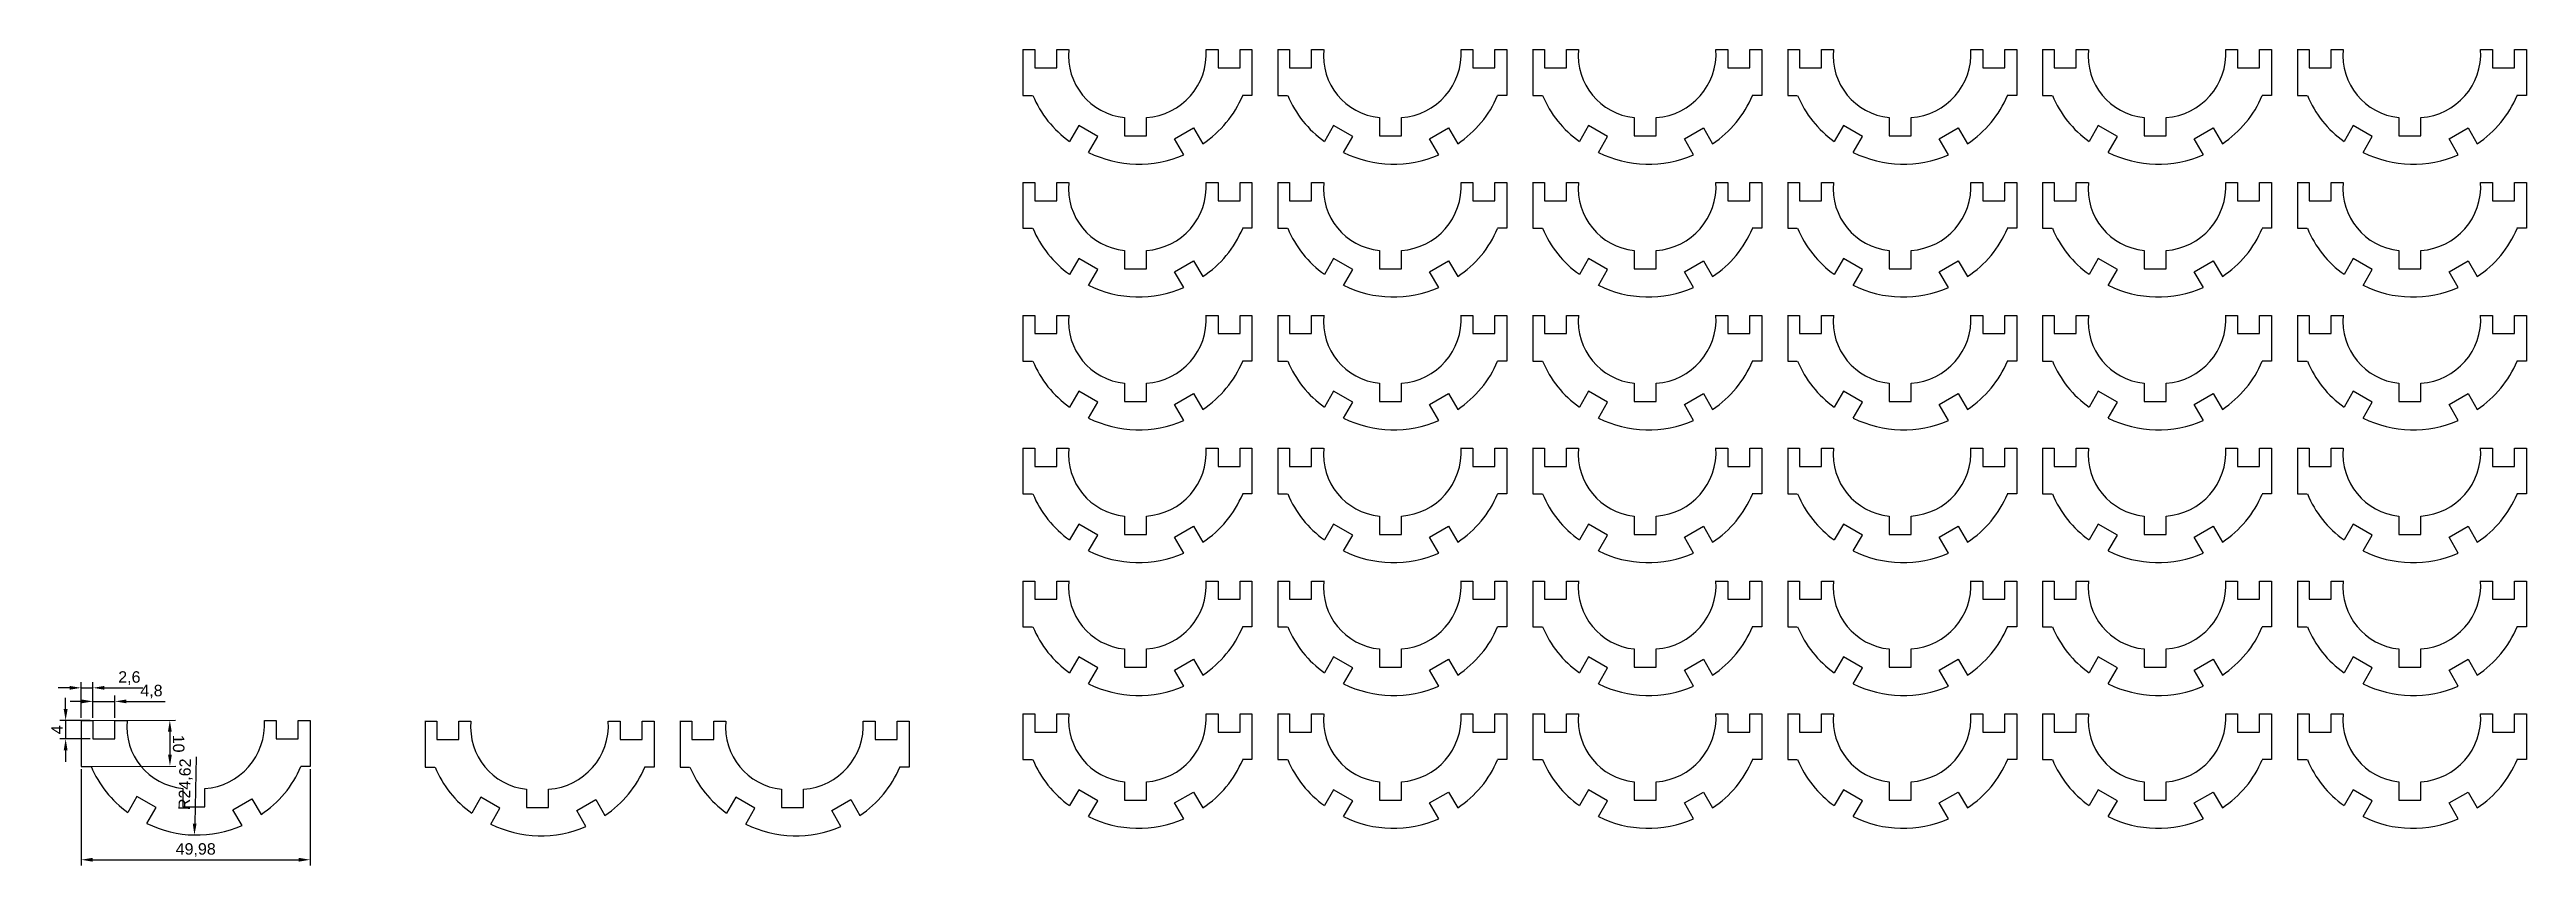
# Model space of a CAD drawing. Header units: millimetres. Extents: x -6 to 534, y 0 to 178.
import ezdxf

# ---------------------------------------------------------------- set-up
doc = ezdxf.new("R2010")
doc.units = ezdxf.units.MM
doc.styles.get("Standard").update_dxf_attribs({"font": 'Arial.ttf'})
doc.dimstyles.new('ISO-25', dxfattribs={"dimtxt": 2.5, "dimasz": 2.5, "dimexe": 1.25, "dimexo": 0.625, "dimtad": 1, "dimtxsty": 'Standard', "dimcen": 2.5, "dimadec": 0, "dimazin": 0, "dimtfac": 1, "dimtmove": 0, "dimatfit": 3, "dimfxl": 1, "dimarcsym": 0})

# ---------------------------------------------------------------- blocks, each defined once
blk = doc.blocks.new('*D6')
at = {"color": 0, "lineweight": -2, "transparency": 16777216}
for p, q in [((-2.89, 34.03), (-2.89, 36.53)), ((2.45, 31.53), (-4.14, 31.53)), ((2.45, 27.53), (-4.14, 27.53)), ((-2.89, 31.53), (-2.89, 27.53)), ((-2.89, 25.03), (-2.89, 22.53))]:
    blk.add_line(p, q, dxfattribs=at)
at = {"color": 0, "transparency": 16777216}
for points in [[(-3.31, 34.03), (-2.47, 34.03), (-2.89, 31.53)], [(-3.31, 25.03), (-2.47, 25.03), (-2.89, 27.53)]]:
    blk.add_solid(points, dxfattribs=at)
at = {"layer": 'DEFPOINTS', "color": 0, "transparency": 16777216}
for p in [(-2.89, 27.53), (3.07, 31.53), (3.07, 27.53)]:
    blk.add_point(p, dxfattribs=at)
at = {"color": 0, "transparency": 16777216, "insert": (-4.76, 29.53), "char_height": 2.5, "attachment_point": 5, "rotation": 90}
blk.add_mtext('4', dxfattribs=at)
blk = doc.blocks.new('*D7')
at = {"color": 0, "lineweight": -2, "transparency": 16777216}
for p, q in [((-2.03, 38.69), (-4.53, 38.69)), ((0.47, 32.16), (0.47, 39.94)), ((0.47, 38.69), (3.07, 38.69)), ((3.07, 32.16), (3.07, 39.94)), ((5.57, 38.69), (13.96, 38.69))]:
    blk.add_line(p, q, dxfattribs=at)
at = {"color": 0, "transparency": 16777216}
for points in [[(-2.03, 39.1), (-2.03, 38.27), (0.47, 38.69)], [(5.57, 39.1), (5.57, 38.27), (3.07, 38.69)]]:
    blk.add_solid(points, dxfattribs=at)
at = {"layer": 'DEFPOINTS', "color": 0, "transparency": 16777216}
for p in [(3.07, 38.69), (0.47, 31.53), (3.07, 31.53)]:
    blk.add_point(p, dxfattribs=at)
at = {"color": 0, "transparency": 16777216, "insert": (11.02, 40.82), "char_height": 2.5, "attachment_point": 5}
blk.add_mtext('2,6', dxfattribs=at)
blk = doc.blocks.new('*D8')
at = {"color": 0, "lineweight": -2, "transparency": 16777216}
for p, q in [((0.57, 35.73), (-1.93, 35.73)), ((3.07, 32.16), (3.07, 36.98)), ((3.07, 35.73), (7.87, 35.73)), ((7.87, 32.16), (7.87, 36.98)), ((10.37, 35.73), (18.8, 35.73))]:
    blk.add_line(p, q, dxfattribs=at)
at = {"color": 0, "transparency": 16777216}
for points in [[(0.57, 36.14), (0.57, 35.31), (3.07, 35.73)], [(10.37, 36.14), (10.37, 35.31), (7.87, 35.73)]]:
    blk.add_solid(points, dxfattribs=at)
at = {"layer": 'DEFPOINTS', "color": 0, "transparency": 16777216}
for p in [(7.87, 35.73), (3.07, 31.53), (7.87, 31.53)]:
    blk.add_point(p, dxfattribs=at)
at = {"color": 0, "transparency": 16777216, "insert": (15.84, 37.86), "char_height": 2.5, "attachment_point": 5}
blk.add_mtext('4,8', dxfattribs=at)
blk = doc.blocks.new('*D9')
at = {"color": 0, "lineweight": -2, "transparency": 16777216}
for p, q in [((1.1, 31.54), (21.1, 31.61)), ((19.86, 29.11), (19.88, 24.11)), ((1.14, 21.54), (21.13, 21.61))]:
    blk.add_line(p, q, dxfattribs=at)
at = {"color": 0, "transparency": 16777216}
for points in [[(20.27, 29.11), (19.44, 29.11), (19.85, 31.61)], [(20.29, 24.11), (19.46, 24.11), (19.88, 21.61)]]:
    blk.add_solid(points, dxfattribs=at)
at = {"layer": 'DEFPOINTS', "color": 0, "transparency": 16777216}
for p in [(0.47, 31.53), (0.51, 21.53), (19.88, 21.61)]:
    blk.add_point(p, dxfattribs=at)
at = {"color": 0, "transparency": 16777216, "insert": (21.76, 26.5), "char_height": 2.5, "attachment_point": 5, "rotation": 270.2173}
blk.add_mtext('10', dxfattribs=at)
blk = doc.blocks.new('*D10')
at = {"color": 0, "lineweight": -2, "transparency": 16777216}
for p, q in [((0.51, 20.91), (0.51, -0.1)), ((50.5, 20.91), (50.5, -0.1)), ((3.01, 1.15), (48, 1.15))]:
    blk.add_line(p, q, dxfattribs=at)
at = {"color": 0, "transparency": 16777216}
for points in [[(3.01, 1.56), (3.01, 0.73), (0.51, 1.15)], [(48, 1.56), (48, 0.73), (50.5, 1.15)]]:
    blk.add_solid(points, dxfattribs=at)
at = {"layer": 'DEFPOINTS', "color": 0, "transparency": 16777216}
for p in [(0.51, 21.53), (50.5, 21.53), (50.5, 1.15)]:
    blk.add_point(p, dxfattribs=at)
at = {"color": 0, "transparency": 16777216, "insert": (25.5, 3.28), "char_height": 2.5, "attachment_point": 5}
blk.add_mtext('49,98', dxfattribs=at)
blk = doc.blocks.new('*U12')
for p, q in [((-25.01, 12.48), (-22.41, 12.48)), ((-24.97, 12.48), (-24.97, 2.48)), ((-22.41, 12.48), (-22.41, 8.48)), ((-17.61, 12.48), (-15.01, 12.48)), ((15.01, 12.48), (17.61, 12.48)), ((17.61, 12.48), (17.61, 8.48)), ((22.41, 8.48), (22.41, 12.48)), ((22.41, 12.48), (25.01, 12.48)), ((25.01, 12.48), (25.01, 2.48)), ((-22.41, 8.48), (-17.61, 8.48)), ((17.61, 8.48), (22.41, 8.48)), ((-24.97, 2.48), (-22.88, 2.48)), ((25.01, 2.48), (22.93, 2.48)), ((-12.81, -4.1), (-14.81, -7.57)), ((-8.65, -6.5), (-12.81, -4.1)), ((-2.82, -2.36), (-2.82, -6.36)), ((1.98, -6.36), (1.98, -2.36)), ((8.12, -6.99), (12.27, -4.59)), ((12.27, -4.59), (14.27, -8.05)), ((-10.65, -9.97), (-8.65, -6.5)), ((-2.82, -6.36), (1.98, -6.36)), ((10.12, -10.45), (8.12, -6.99))]:
    blk.add_line(p, q)
for centre, radius, start, end in [((-1.43, 11.18), 13.61, 174.4778, 264.1378), ((1.02, 11.62), 14.01, 273.9099, 3.6578), ((-1.25, 11.46), 23.36, 202.5752, 234.5318), ((1.35, 11.52), 23.45, 303.4338, 337.2678), ((0.26, 12.11), 24.62, 243.706, 293.6051)]:
    blk.add_arc(centre, radius, start, end)
blk = doc.blocks.new('*U13')
at = {"color": 0, "linetype": 'ByBlock', "lineweight": -2, "transparency": 16777216}
blk.add_blockref('*U12', (0, 0), dxfattribs=at)
blk = doc.blocks.new('*U23')
for p, q in [((-25.01, 12.48), (-22.41, 12.48)), ((-24.97, 12.48), (-24.97, 2.48)), ((-22.41, 12.48), (-22.41, 8.48)), ((-17.61, 12.48), (-15.01, 12.48)), ((15.01, 12.48), (17.61, 12.48)), ((17.61, 12.48), (17.61, 8.48)), ((22.41, 8.48), (22.41, 12.48)), ((22.41, 12.48), (25.01, 12.48)), ((25.01, 12.48), (25.01, 2.48)), ((-22.41, 8.48), (-17.61, 8.48)), ((17.61, 8.48), (22.41, 8.48)), ((-24.97, 2.48), (-22.88, 2.48)), ((25.01, 2.48), (22.93, 2.48)), ((-12.81, -4.1), (-14.81, -7.57)), ((-8.65, -6.5), (-12.81, -4.1)), ((-2.82, -2.36), (-2.82, -6.36)), ((1.98, -6.36), (1.98, -2.36)), ((8.12, -6.99), (12.27, -4.59)), ((12.27, -4.59), (14.27, -8.05)), ((-10.65, -9.97), (-8.65, -6.5)), ((-2.82, -6.36), (1.98, -6.36)), ((10.12, -10.45), (8.12, -6.99))]:
    blk.add_line(p, q)
for centre, radius, start, end in [((-1.43, 11.18), 13.61, 174.4778, 264.1378), ((1.02, 11.62), 14.01, 273.9099, 3.6578), ((-1.25, 11.46), 23.36, 202.5752, 234.5318), ((1.35, 11.52), 23.45, 303.4338, 337.2678), ((0.26, 12.11), 24.62, 243.706, 293.6051)]:
    blk.add_arc(centre, radius, start, end)
blk = doc.blocks.new('*U24')
at = {"color": 0, "linetype": 'ByBlock', "lineweight": -2, "transparency": 16777216}
blk.add_blockref('*U23', (0, 0), dxfattribs=at)
blk = doc.blocks.new('*U21')
blk.add_line((-17.61, 8.48), (-17.61, 12.48))
blk.add_blockref('*U24', (0, 0))
blk = doc.blocks.new('*U22')
at = {"color": 0, "linetype": 'ByBlock', "lineweight": -2, "transparency": 16777216}
for p in [(0, 145.02), (55.64, 145.02), (111.27, 145.02), (166.91, 145.02), (222.54, 145.02), (278.18, 145.02), (0, 116.01), (55.64, 116.01), (111.27, 116.01), (166.91, 116.01), (222.54, 116.01), (278.18, 116.01), (0, 87.01), (55.64, 87.01), (111.27, 87.01), (166.91, 87.01), (222.54, 87.01), (278.18, 87.01), (0, 58.01), (55.64, 58.01), (111.27, 58.01), (166.91, 58.01), (222.54, 58.01), (278.18, 58.01), (0, 29), (55.64, 29), (111.27, 29), (166.91, 29), (222.54, 29), (278.18, 29), (0, 0), (55.64, 0), (111.27, 0), (166.91, 0), (222.54, 0), (278.18, 0)]:
    blk.add_blockref('*U21', p, dxfattribs=at)
blk = doc.blocks.new('*D25')
at = {"color": 0, "lineweight": -2, "transparency": 16777216}
blk.add_line((25.58, 23.61), (25.28, 9.05), dxfattribs=at)
at = {"color": 0, "transparency": 16777216}
blk.add_solid([(24.86, 9.06), (25.69, 9.04), (25.22, 6.55)], dxfattribs=at)
at = {"layer": 'DEFPOINTS', "color": 0, "transparency": 16777216}
for p in [(25.74, 31.17), (25.22, 6.55)]:
    blk.add_point(p, dxfattribs=at)
at = {"color": 0, "transparency": 16777216, "insert": (23.33, 17.62), "char_height": 2.5, "attachment_point": 5, "rotation": 88.7895}
blk.add_mtext('R24,62', dxfattribs=at)
blk = doc.blocks.new('*U28')
for p, q in [((-25.01, 12.48), (-22.41, 12.48)), ((-24.97, 12.48), (-24.97, 2.48)), ((-22.41, 12.48), (-22.41, 8.48)), ((-17.61, 12.48), (-15.01, 12.48)), ((15.01, 12.48), (17.61, 12.48)), ((17.61, 12.48), (17.61, 8.48)), ((22.41, 8.48), (22.41, 12.48)), ((22.41, 12.48), (25.01, 12.48)), ((25.01, 12.48), (25.01, 2.48)), ((-22.41, 8.48), (-17.61, 8.48)), ((17.61, 8.48), (22.41, 8.48)), ((-24.97, 2.48), (-22.88, 2.48)), ((25.01, 2.48), (22.93, 2.48)), ((-12.81, -4.1), (-14.81, -7.57)), ((-8.65, -6.5), (-12.81, -4.1)), ((-2.82, -2.36), (-2.82, -6.36)), ((1.98, -6.36), (1.98, -2.36)), ((8.12, -6.99), (12.27, -4.59)), ((12.27, -4.59), (14.27, -8.05)), ((-10.65, -9.97), (-8.65, -6.5)), ((-2.82, -6.36), (1.98, -6.36)), ((10.12, -10.45), (8.12, -6.99))]:
    blk.add_line(p, q)
for centre, radius, start, end in [((-1.43, 11.18), 13.61, 174.4778, 264.1378), ((1.02, 11.62), 14.01, 273.9099, 3.6578), ((-1.25, 11.46), 23.36, 202.5752, 234.5318), ((1.35, 11.52), 23.45, 303.4338, 337.2678), ((0.26, 12.11), 24.62, 243.706, 293.6051)]:
    blk.add_arc(centre, radius, start, end)
blk = doc.blocks.new('*U29')
at = {"color": 0, "linetype": 'ByBlock', "lineweight": -2, "transparency": 16777216}
blk.add_blockref('*U28', (0, 0), dxfattribs=at)
blk = doc.blocks.new('*U26')
blk.add_line((-17.61, 8.48), (-17.61, 12.48))
blk.add_blockref('*U29', (0, 0))
blk = doc.blocks.new('*U27')
at = {"color": 0, "linetype": 'ByBlock', "lineweight": -2, "transparency": 16777216}
for p in [(0, 0), (55.64, 0)]:
    blk.add_blockref('*U26', p, dxfattribs=at)

msp = doc.modelspace()

# ---------------------------------------------------------------- linework, layer by layer
msp.add_line((7.875, 27.534), (7.875, 31.534))

# ---------------------------------------------------------------- block references
for name, p in [('*U22', (231.04, 20.529)), ('*U13', (25.485, 19.059)), ('*U27', (100.554, 18.893))]:
    msp.add_blockref(name, p)

# ---------------------------------------------------------------- dimensions: what is measured, and where the dimension line sits
for base, p1, p2, picture, middle in [((3.075, 38.685), (0.475, 31.534), (3.075, 31.534), '*D7', (11.019, 40.816)), ((7.875, 35.727), (3.075, 31.534), (7.875, 31.534), '*D8', (15.836, 37.858)), ((50.496, 1.146), (0.513, 21.534), (50.496, 21.534), '*D10', (25.504, 3.277))]:
    dim = msp.add_linear_dim(base=base, p1=p1, p2=p2, dimstyle='ISO-25')
    dim.commit()
    dim.dimension.update_dxf_attribs({"geometry": picture, "text_midpoint": middle})
for base, p1, p2, angle, picture, middle, dimtype in [((-2.889, 27.534), (3.075, 31.534), (3.075, 27.534), 90, '*D6', (-2.889, 29.534), 160), ((19.885, 21.608), (0.475, 31.534), (0.513, 21.534), 270.21727, '*D9', (19.866, 26.492), 161)]:
    dim = msp.add_linear_dim(base=base, p1=p1, p2=p2, angle=angle, dimstyle='ISO-25')
    dim.commit()
    dim.dimension.update_dxf_attribs({"geometry": picture, "text_midpoint": middle, "dimtype": dimtype})
dim = msp.add_radius_dim(center=(25.744, 31.166), mpoint=(25.223, 6.55), dimstyle='ISO-25')
dim.commit()
dim.dimension.update_dxf_attribs({"geometry": '*D25', "text_midpoint": (25.456, 17.579), "dimtype": 164})

doc.saveas('drawing.dxf')
